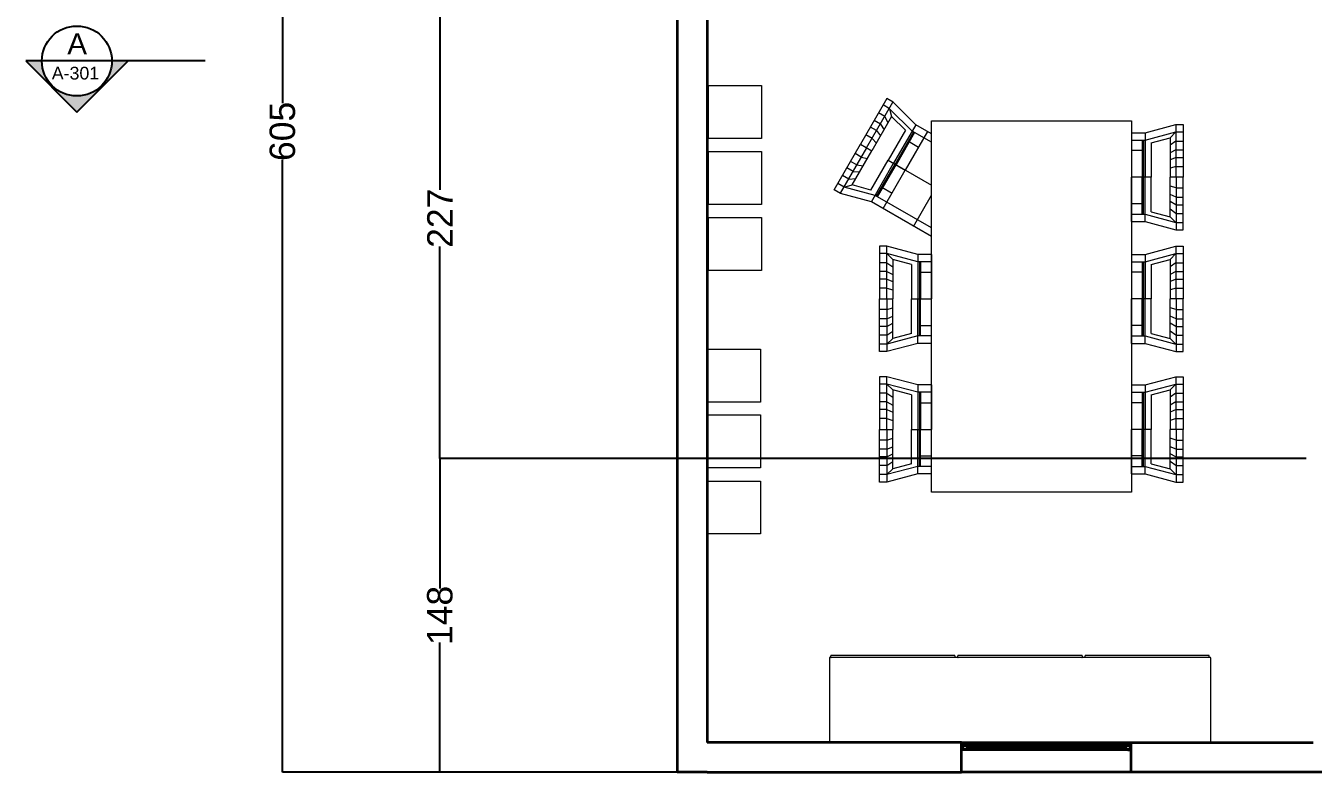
# Model space of a CAD drawing. Header units: millimetres. Extents: x 63 to 29918, y -8634 to 9350.
# Drawn here: x 63 to 6140, y 3 to 3527 of the extents above; entities that cross this region are included whole.
import ezdxf

# ---------------------------------------------------------------- set-up
doc = ezdxf.new("R2010")
doc.units = ezdxf.units.MM
for name, color, linetype, lineweight in [('A-FLOR-PATT', 8, 'Continuous', 18), ('A-FURN', 253, 'Continuous', 15), ('A-GLAZ-FULL', 4, 'Continuous', 25), ('A-WALL-FULL', 7, 'Continuous', 35)]:
    doc.layers.add(name, color=color, linetype=linetype, lineweight=lineweight)
for name, color, linetype in [('G-ANNO-LOGO', 3, 'Continuous'), ('IKE120015-t1', 253, 'Continuous'), ('quote', 3, 'Continuous')]:
    doc.layers.add(name, color=color, linetype=linetype)
doc.styles.add('ARIAL', font='arial.ttf')
doc.styles.add('E-ARIAL', font='arial.ttf')
doc.styles.add('E-ROMANS', font='romans.shx', dxfattribs={"width": 0.8})
doc.styles.get("Standard").update_dxf_attribs({"font": 'arial.ttf'})
doc.dimstyles.new('E-0100_TICK_12', dxfattribs={"dimscale": 0.001, "dimtxt": 120000, "dimasz": 120, "dimexe": 60, "dimexo": 40, "dimgap": 60, "dimtad": 0, "dimrnd": 0.0005, "dimzin": 0, "dimdsep": 46, "dimtxsty": 'E-ROMANS', "dimblk": 'OBLIQUE', "dimcen": 60, "dimclrd": 256, "dimclre": 256, "dimclrt": 3, "dimadec": 0, "dimazin": 0, "dimtfac": 1, "dimtmove": 1, "dimatfit": 3, "dimldrblk": 'OPEN90', "dimfxl": 1, "dimtfillclr": 3, "dimtolj": 1, "dimtzin": 0, "dimlwd": -1, "dimarcsym": 0})

# ---------------------------------------------------------------- blocks, each defined once
blk = doc.blocks.new('_Oblique')
at = {"color": 0, "linetype": 'ByBlock', "lineweight": -2}
blk.add_line((-0.5, -0.5), (0.5, 0.5), dxfattribs=at)
blk = doc.blocks.new('*D36')
at = {"layer": 'quote', "lineweight": -2, "transparency": 16777216}
for p, q in [((5966, 3753.5), (2017.9, 3753.5)), ((5966, 1483.9), (2017.9, 1483.9))]:
    blk.add_line(p, q, dxfattribs=at)
at = {"layer": 'quote', "transparency": 16777216}
for p, q in [((2018, 3753.5), (2018, 2752.4)), ((2018, 1483.9), (2018, 2485.1))]:
    blk.add_line(p, q, dxfattribs=at)
at = {"layer": 'quote', "transparency": 16777216, "xscale": 0.12, "yscale": 0.12, "zscale": 0.12}
for p, rotation in [((2018, 3753.5), 90), ((2018, 1483.9), 270)]:
    blk.add_blockref('_Oblique', p, dxfattribs=dict(at, rotation=rotation))
at = {"layer": 'quote', "color": 3, "transparency": 16777216, "insert": (2018, 2618.7), "char_height": 120, "attachment_point": 5, "rotation": 90, "style": 'ARIAL'}
blk.add_mtext('\\A1;227', dxfattribs=at)
blk = doc.blocks.new('_Open90')
at = {"color": 0, "linetype": 'ByBlock', "lineweight": -2}
for p, q in [((0, 0), (-1, 0)), ((-0.5, 0.5), (0, 0)), ((0, 0), (-0.5, -0.5))]:
    blk.add_line(p, q, dxfattribs=at)
blk = doc.blocks.new('*D34')
at = {"layer": 'quote', "lineweight": -2, "transparency": 16777216}
for p, q in [((3192.3, 6053.5), (1274.9, 6053.5)), ((3192.3, 3.5), (1274.9, 3.5))]:
    blk.add_line(p, q, dxfattribs=at)
at = {"layer": 'quote', "transparency": 16777216}
for p, q in [((1275, 6053.5), (1275, 3161.9)), ((1275, 3.5), (1275, 2895.1))]:
    blk.add_line(p, q, dxfattribs=at)
at = {"layer": 'quote', "transparency": 16777216, "xscale": 0.12, "yscale": 0.12, "zscale": 0.12}
for p, rotation in [((1275, 6053.5), 90), ((1275, 3.5), 270)]:
    blk.add_blockref('_Oblique', p, dxfattribs=dict(at, rotation=rotation))
at = {"layer": 'quote', "color": 3, "transparency": 16777216, "insert": (1275, 3028.5), "char_height": 120, "attachment_point": 5, "rotation": 90, "style": 'ARIAL'}
blk.add_mtext('\\A1;605', dxfattribs=at)
blk = doc.blocks.new('*D35')
at = {"layer": 'quote', "lineweight": -2, "transparency": 16777216}
for p, q in [((6106, 1483.9), (2017.9, 1483.9)), ((6106, 3.5), (2017.9, 3.5))]:
    blk.add_line(p, q, dxfattribs=at)
at = {"layer": 'quote', "transparency": 16777216}
for p, q in [((2018, 1483.9), (2018, 870.8)), ((2018, 3.5), (2018, 616.6))]:
    blk.add_line(p, q, dxfattribs=at)
at = {"layer": 'quote', "transparency": 16777216, "xscale": 0.12, "yscale": 0.12, "zscale": 0.12}
for p, rotation in [((2018, 1483.9), 90), ((2018, 3.5), 270)]:
    blk.add_blockref('_Oblique', p, dxfattribs=dict(at, rotation=rotation))
at = {"layer": 'quote', "color": 3, "transparency": 16777216, "insert": (2018, 743.7), "char_height": 120, "attachment_point": 5, "rotation": 90, "style": 'E-ARIAL'}
blk.add_mtext('\\A1;148', dxfattribs=at)

msp = doc.modelspace()

# ---------------------------------------------------------------- hatches: boundary and pattern name
at = {"layer": 'A-FLOR-PATT'}
for points in [[(4496.654, 109.75), (4496.654, 107.25), (4479.987, 107.25), (4479.987, 133.5), (4496.654, 133.5), (4496.654, 131), (4482.487, 131), (4482.487, 109.75)], [(5264.882, 109.75), (5264.882, 107.25), (5281.549, 107.25), (5281.549, 133.5), (5264.882, 133.5), (5264.882, 131), (5279.049, 131), (5279.049, 109.75)]]:
    msp.add_hatch(color=256, dxfattribs=at).paths.add_polyline_path(points)
at = {"layer": 'G-ANNO-LOGO'}
h = msp.add_hatch(dxfattribs=at)
h.set_pattern_fill('ANGLE', color=256, scale=0.275)
h.set_pattern_definition([(360, (158.421, 1190.3465), (7e-10, 1.920875), [1.397, -0.523875]), (90, (158.421, 1190.3465), (-1.920875, 7e-10), [1.397, -0.523875])])
h.paths.add_polyline_path([(139.379, 3360.899), (63.179, 3360.899), (304.544, 3119.535), (545.908, 3360.899), (469.709, 3360.899, -1)])

# ---------------------------------------------------------------- linework, layer by layer
at = {"layer": 'A-FURN'}
for p, q in [((4127.369, 3183.272), (4003.165, 2968.143)), ((4032.052, 2951.465), (4156.256, 3166.594)), ((4157.412, 3165.927), (4127.369, 3183.272)), ((4263.995, 3059.669), (4157.412, 3165.927)), ((4118.682, 3098.844), (4088.639, 3116.189)), ((4140.05, 3135.855), (4110.007, 3153.2)), ((4246.633, 3029.598), (4140.05, 3135.855)), ((4140.05, 3135.855), (4150.048, 3098.469)), ((4078.796, 3032.428), (4049.908, 3049.106)), ((4150.048, 3098.469), (4056.895, 2937.122)), ((4097.981, 3062.989), (4067.938, 3080.334)), ((4097.981, 3062.989), (4114.228, 3036.425)), ((4118.682, 3098.844), (4132.647, 3068.329)), ((4215.068, 3033.731), (4150.018, 3098.583)), ((4263.995, 3059.669), (4159.155, 2878.082)), ((4337.487, 3017.238), (4263.995, 3059.669)), ((5346.214, 3021.918), (5491.646, 3060.648)), ((5491.646, 3060.648), (5526.336, 3060.648)), ((5492.98, 2812.239), (5492.98, 3060.648)), ((5526.336, 3060.648), (5526.336, 2812.239)), ((4057.427, 2995.416), (4028.54, 3012.094)), ((4057.427, 2995.416), (4077.961, 2973.61)), ((4078.796, 3032.428), (4097.711, 3007.818)), ((4215.068, 3033.731), (4133.692, 2892.783)), ((4253.565, 3025.595), (4166.088, 2874.08)), ((4255.876, 3024.261), (4168.399, 2872.745)), ((4258.187, 3022.926), (4170.71, 2871.411)), ((4319.458, 3027.648), (4214.618, 2846.061)), ((4228.858, 2982.801), (4277.388, 2954.782)), ((4337.487, 2977.143), (4246.633, 3029.598)), ((5282.17, 3021.918), (5282.17, 2812.239)), ((5282.17, 3021.918), (5346.214, 3021.918)), ((5282.17, 2987.194), (5346.214, 2987.194)), ((5332.871, 2987.194), (5332.871, 2812.239)), ((5335.54, 2987.194), (5335.54, 2812.239)), ((5338.208, 2987.194), (5338.208, 2812.239)), ((5346.214, 2987.194), (5491.646, 3025.924)), ((5346.214, 3021.918), (5346.214, 2812.239)), ((5375.616, 2974.991), (5464.377, 2998.629)), ((5491.646, 3025.924), (5464.294, 2998.546)), ((5464.294, 2998.546), (5464.294, 2812.239)), ((5491.646, 2983.187), (5464.294, 2963.743)), ((5491.646, 3025.924), (5526.336, 3025.924)), ((5491.646, 2983.187), (5526.336, 2983.187)), ((3878.96, 2753.015), (4003.165, 2968.143)), ((4032.052, 2951.465), (3907.847, 2736.337)), ((3963.741, 2775.776), (4056.895, 2937.122)), ((4006.677, 2907.514), (3977.79, 2924.192)), ((4003.165, 2968.143), (4056.895, 2937.122)), ((5338.208, 2937.779), (5282.17, 2937.779)), ((5375.616, 2974.991), (5375.616, 2812.239)), ((5491.646, 2941.786), (5464.294, 2926.904)), ((5491.646, 2941.786), (5526.336, 2941.786)), ((3985.308, 2870.503), (3956.421, 2887.181)), ((3985.308, 2870.503), (4016.079, 2866.427)), ((4006.677, 2907.514), (4035.829, 2900.635)), ((4052.316, 2751.836), (4133.692, 2892.783)), ((4054.316, 2696.495), (4159.155, 2878.082)), ((4078.611, 2722.564), (4166.088, 2874.08)), ((4080.922, 2721.23), (4168.399, 2872.745)), ((4083.233, 2719.896), (4170.71, 2871.411)), ((4133.692, 2892.783), (4214.618, 2846.061)), ((4133.692, 2892.783), (4337.487, 2775.122)), ((5492.98, 2905.726), (5464.294, 2893.871)), ((5492.98, 2862.989), (5464.294, 2854.371)), ((5492.98, 2905.726), (5526.336, 2905.726)), ((5492.98, 2862.989), (5526.336, 2862.989)), ((3947.733, 2802.753), (3917.691, 2820.098)), ((3968.434, 2838.608), (3938.392, 2855.953)), ((3947.733, 2802.753), (3981.143, 2805.916)), ((3968.434, 2838.608), (3999.562, 2837.819)), ((4109.779, 2664.474), (4214.618, 2846.061)), ((5375.616, 2812.239), (5282.17, 2812.239)), ((5282.17, 2602.56), (5282.17, 2812.239)), ((5375.616, 2812.239), (5282.17, 2812.239)), ((5332.871, 2637.284), (5332.871, 2812.239)), ((5335.54, 2637.284), (5335.54, 2812.239)), ((5338.208, 2637.284), (5338.208, 2812.239)), ((5346.214, 2602.56), (5346.214, 2812.239)), ((5375.616, 2649.487), (5375.616, 2812.239)), ((5526.336, 2812.239), (5464.294, 2812.239)), ((5464.294, 2625.932), (5464.294, 2812.239)), ((5526.336, 2812.239), (5464.294, 2812.239)), ((5492.98, 2812.239), (5492.98, 2563.83)), ((5526.336, 2563.83), (5526.336, 2812.239)), ((3909.003, 2735.67), (3878.96, 2753.015)), ((3926.365, 2765.741), (3896.322, 2783.087)), ((4054.316, 2696.495), (3909.003, 2735.67)), ((3926.365, 2765.741), (3963.741, 2775.776)), ((4071.678, 2726.567), (3926.365, 2765.741)), ((4052.316, 2751.836), (3963.627, 2775.745)), ((4103.318, 2765.359), (4151.848, 2737.34)), ((5492.98, 2761.489), (5464.294, 2770.107)), ((5492.98, 2761.489), (5526.336, 2761.489)), ((4337.487, 2533.006), (4054.316, 2696.495)), ((4337.487, 2573.102), (4071.678, 2726.567)), ((4252.543, 2580.335), (4337.487, 2727.464)), ((5338.208, 2686.699), (5282.17, 2686.699)), ((5492.98, 2718.752), (5464.294, 2730.607)), ((5491.646, 2682.692), (5464.294, 2697.574)), ((5491.646, 2682.692), (5526.336, 2682.692)), ((5492.98, 2718.752), (5526.336, 2718.752)), ((5282.17, 2637.284), (5346.214, 2637.284)), ((5346.214, 2637.284), (5491.646, 2598.554)), ((5375.616, 2649.487), (5464.377, 2625.849)), ((5491.646, 2641.291), (5464.294, 2660.735)), ((5491.646, 2598.554), (5464.294, 2625.932)), ((5491.646, 2641.291), (5526.336, 2641.291)), ((5282.17, 2602.56), (5346.214, 2602.56)), ((5346.214, 2602.56), (5491.646, 2563.83)), ((5491.646, 2598.554), (5526.336, 2598.554)), ((5491.646, 2563.83), (5526.336, 2563.83)), ((4128.012, 2486.219), (4093.322, 2486.219)), ((4093.322, 2486.219), (4093.322, 2237.809)), ((4128.012, 2451.495), (4093.322, 2451.495)), ((4126.678, 2237.809), (4126.678, 2486.219)), ((4273.444, 2447.488), (4128.012, 2486.219)), ((4273.444, 2412.764), (4128.012, 2451.495)), ((4128.012, 2451.495), (4155.364, 2424.116)), ((4273.444, 2447.488), (4273.444, 2237.809)), ((4337.487, 2447.488), (4273.444, 2447.488)), ((4337.487, 2447.488), (4337.487, 2237.809)), ((5282.17, 2447.488), (5346.214, 2447.488)), ((5282.17, 2447.488), (5282.17, 2237.809)), ((5346.214, 2447.488), (5491.646, 2486.219)), ((5346.214, 2412.764), (5491.646, 2451.495)), ((5346.214, 2447.488), (5346.214, 2237.809)), ((5491.646, 2451.495), (5464.294, 2424.116)), ((5491.646, 2486.219), (5526.336, 2486.219)), ((5491.646, 2451.495), (5526.336, 2451.495)), ((5492.98, 2237.809), (5492.98, 2486.219)), ((5526.336, 2486.219), (5526.336, 2237.809)), ((4128.012, 2408.758), (4093.322, 2408.758)), ((4128.012, 2408.758), (4155.364, 2389.313)), ((4244.042, 2400.561), (4155.28, 2424.2)), ((4155.364, 2424.116), (4155.364, 2237.809)), ((4244.042, 2400.561), (4244.042, 2237.809)), ((4337.487, 2412.764), (4273.444, 2412.764)), ((4281.449, 2412.764), (4281.449, 2237.809)), ((4284.118, 2412.764), (4284.118, 2237.809)), ((4286.786, 2412.764), (4286.786, 2237.809)), ((5282.17, 2412.764), (5346.214, 2412.764)), ((5332.871, 2412.764), (5332.871, 2237.809)), ((5335.54, 2412.764), (5335.54, 2237.809)), ((5338.208, 2412.764), (5338.208, 2237.809)), ((5375.616, 2400.561), (5464.377, 2424.2)), ((5375.616, 2400.561), (5375.616, 2237.809)), ((5464.294, 2424.116), (5464.294, 2237.809)), ((5491.646, 2408.758), (5464.294, 2389.313)), ((5491.646, 2408.758), (5526.336, 2408.758)), ((4128.012, 2367.356), (4093.322, 2367.356)), ((4126.678, 2331.297), (4093.322, 2331.297)), ((4126.678, 2331.297), (4155.364, 2319.441)), ((4128.012, 2367.356), (4155.364, 2352.475)), ((4281.449, 2363.35), (4337.487, 2363.35)), ((5338.208, 2363.35), (5282.17, 2363.35)), ((5491.646, 2367.356), (5464.294, 2352.475)), ((5492.98, 2331.297), (5464.294, 2319.441)), ((5491.646, 2367.356), (5526.336, 2367.356)), ((5492.98, 2331.297), (5526.336, 2331.297)), ((4126.678, 2288.56), (4093.322, 2288.56)), ((4126.678, 2288.56), (4155.364, 2279.941)), ((5492.98, 2288.56), (5464.294, 2279.941)), ((5492.98, 2288.56), (5526.336, 2288.56)), ((4093.322, 1989.4), (4093.322, 2237.809)), ((4093.322, 2237.809), (4155.364, 2237.809)), ((4093.322, 2237.809), (4155.364, 2237.809)), ((4126.678, 2237.809), (4126.678, 1989.4)), ((4126.678, 2187.059), (4155.364, 2195.678)), ((4155.364, 2051.503), (4155.364, 2237.809)), ((4244.042, 2237.809), (4337.487, 2237.809)), ((4244.042, 2075.058), (4244.042, 2237.809)), ((4244.042, 2237.809), (4337.487, 2237.809)), ((4273.444, 2028.131), (4273.444, 2237.809)), ((4281.449, 2062.855), (4281.449, 2237.809)), ((4284.118, 2062.855), (4284.118, 2237.809)), ((4286.786, 2062.855), (4286.786, 2237.809)), ((4337.487, 2028.131), (4337.487, 2237.809)), ((5375.616, 2237.809), (5282.17, 2237.809)), ((5375.616, 2237.809), (5282.17, 2237.809)), ((5282.17, 2028.131), (5282.17, 2237.809)), ((5332.871, 2062.855), (5332.871, 2237.809)), ((5335.54, 2062.855), (5335.54, 2237.809)), ((5338.208, 2062.855), (5338.208, 2237.809)), ((5346.214, 2028.131), (5346.214, 2237.809)), ((5375.616, 2075.058), (5375.616, 2237.809)), ((5526.336, 2237.809), (5464.294, 2237.809)), ((5526.336, 2237.809), (5464.294, 2237.809)), ((5464.294, 2051.503), (5464.294, 2237.809)), ((5492.98, 2187.059), (5464.294, 2195.678)), ((5492.98, 2237.809), (5492.98, 1989.4)), ((5526.336, 1989.4), (5526.336, 2237.809)), ((4126.678, 2187.059), (4093.322, 2187.059)), ((4126.678, 2144.322), (4093.322, 2144.322)), ((4126.678, 2144.322), (4155.364, 2156.178)), ((5492.98, 2144.322), (5464.294, 2156.178)), ((5492.98, 2187.059), (5526.336, 2187.059)), ((5492.98, 2144.322), (5526.336, 2144.322)), ((4128.012, 2108.263), (4093.322, 2108.263)), ((4128.012, 2066.861), (4093.322, 2066.861)), ((4128.012, 2108.263), (4155.364, 2123.144)), ((4128.012, 2066.861), (4155.364, 2086.306)), ((4244.042, 2075.058), (4155.28, 2051.419)), ((4281.449, 2112.269), (4337.487, 2112.269)), ((5338.208, 2112.269), (5282.17, 2112.269)), ((5375.616, 2075.058), (5464.377, 2051.419)), ((5491.646, 2108.263), (5464.294, 2123.144)), ((5491.646, 2066.861), (5464.294, 2086.306)), ((5491.646, 2108.263), (5526.336, 2108.263)), ((5491.646, 2066.861), (5526.336, 2066.861)), ((4128.012, 2024.124), (4093.322, 2024.124)), ((4273.444, 2062.855), (4128.012, 2024.124)), ((4128.012, 2024.124), (4155.364, 2051.503)), ((4273.444, 2028.131), (4128.012, 1989.4)), ((4337.487, 2062.855), (4273.444, 2062.855)), ((4337.487, 2028.131), (4273.444, 2028.131)), ((5282.17, 2062.855), (5346.214, 2062.855)), ((5282.17, 2028.131), (5346.214, 2028.131)), ((5346.214, 2062.855), (5491.646, 2024.124)), ((5346.214, 2028.131), (5491.646, 1989.4)), ((5491.646, 2024.124), (5464.294, 2051.503)), ((5491.646, 2024.124), (5526.336, 2024.124)), ((4128.012, 1989.4), (4093.322, 1989.4)), ((5491.646, 1989.4), (5526.336, 1989.4)), ((4128.012, 1870.355), (4093.322, 1870.355)), ((4093.322, 1870.355), (4093.322, 1621.946)), ((4128.012, 1835.631), (4093.322, 1835.631)), ((4126.678, 1621.946), (4126.678, 1870.355)), ((4273.444, 1831.625), (4128.012, 1870.355)), ((4273.444, 1796.901), (4128.012, 1835.631)), ((4128.012, 1835.631), (4155.364, 1808.253)), ((4337.487, 1831.625), (4273.444, 1831.625)), ((4273.444, 1831.625), (4273.444, 1621.946)), ((4337.487, 1831.625), (4337.487, 1621.946)), ((5282.17, 1831.625), (5346.214, 1831.625)), ((5282.17, 1831.625), (5282.17, 1621.946)), ((5346.214, 1831.625), (5491.646, 1870.355)), ((5346.214, 1796.901), (5491.646, 1835.631)), ((5346.214, 1831.625), (5346.214, 1621.946)), ((5491.646, 1835.631), (5464.294, 1808.253)), ((5491.646, 1870.355), (5526.336, 1870.355)), ((5491.646, 1835.631), (5526.336, 1835.631)), ((5492.98, 1621.946), (5492.98, 1870.355)), ((5526.336, 1870.355), (5526.336, 1621.946)), ((4128.012, 1792.894), (4093.322, 1792.894)), ((4128.012, 1792.894), (4155.364, 1773.45)), ((4244.042, 1784.698), (4155.28, 1808.336)), ((4155.364, 1808.253), (4155.364, 1621.946)), ((4244.042, 1784.698), (4244.042, 1621.946)), ((4337.487, 1796.901), (4273.444, 1796.901)), ((4281.449, 1796.901), (4281.449, 1621.946)), ((4284.118, 1796.901), (4284.118, 1621.946)), ((4286.786, 1796.901), (4286.786, 1621.946)), ((5282.17, 1796.901), (5346.214, 1796.901)), ((5332.871, 1796.901), (5332.871, 1621.946)), ((5335.54, 1796.901), (5335.54, 1621.946)), ((5338.208, 1796.901), (5338.208, 1621.946)), ((5375.616, 1784.698), (5464.377, 1808.336)), ((5375.616, 1784.698), (5375.616, 1621.946)), ((5464.294, 1808.253), (5464.294, 1621.946)), ((5491.646, 1792.894), (5464.294, 1773.45)), ((5491.646, 1792.894), (5526.336, 1792.894)), ((4128.012, 1751.493), (4093.322, 1751.493)), ((4126.678, 1715.433), (4093.322, 1715.433)), ((4126.678, 1715.433), (4155.364, 1703.578)), ((4128.012, 1751.493), (4155.364, 1736.611)), ((4281.449, 1747.486), (4337.487, 1747.486)), ((5338.208, 1747.486), (5282.17, 1747.486)), ((5491.646, 1751.493), (5464.294, 1736.611)), ((5492.98, 1715.433), (5464.294, 1703.578)), ((5491.646, 1751.493), (5526.336, 1751.493)), ((5492.98, 1715.433), (5526.336, 1715.433)), ((4126.678, 1672.696), (4093.322, 1672.696)), ((4126.678, 1672.696), (4155.364, 1664.078)), ((5492.98, 1672.696), (5464.294, 1664.078)), ((5492.98, 1672.696), (5526.336, 1672.696)), ((4093.322, 1621.946), (4155.364, 1621.946)), ((4093.322, 1373.537), (4093.322, 1621.946)), ((4093.322, 1621.946), (4155.364, 1621.946)), ((4126.678, 1621.946), (4126.678, 1373.537)), ((4155.364, 1435.639), (4155.364, 1621.946)), ((4244.042, 1621.946), (4337.487, 1621.946)), ((4244.042, 1621.946), (4337.487, 1621.946)), ((4244.042, 1459.194), (4244.042, 1621.946)), ((4273.444, 1412.267), (4273.444, 1621.946)), ((4281.449, 1446.991), (4281.449, 1621.946)), ((4284.118, 1446.991), (4284.118, 1621.946)), ((4286.786, 1446.991), (4286.786, 1621.946)), ((4337.487, 1412.267), (4337.487, 1621.946)), ((5375.616, 1621.946), (5282.17, 1621.946)), ((5375.616, 1621.946), (5282.17, 1621.946)), ((5282.17, 1412.267), (5282.17, 1621.946)), ((5332.871, 1446.991), (5332.871, 1621.946)), ((5335.54, 1446.991), (5335.54, 1621.946)), ((5338.208, 1446.991), (5338.208, 1621.946)), ((5346.214, 1412.267), (5346.214, 1621.946)), ((5375.616, 1459.194), (5375.616, 1621.946)), ((5526.336, 1621.946), (5464.294, 1621.946)), ((5526.336, 1621.946), (5464.294, 1621.946)), ((5464.294, 1435.639), (5464.294, 1621.946)), ((5492.98, 1621.946), (5492.98, 1373.537)), ((5526.336, 1373.537), (5526.336, 1621.946)), ((4126.678, 1571.196), (4093.322, 1571.196)), ((4126.678, 1528.459), (4093.322, 1528.459)), ((4126.678, 1571.196), (4155.364, 1579.814)), ((4126.678, 1528.459), (4155.364, 1540.314)), ((5492.98, 1571.196), (5464.294, 1579.814)), ((5492.98, 1528.459), (5464.294, 1540.314)), ((5492.98, 1571.196), (5526.336, 1571.196)), ((5492.98, 1528.459), (5526.336, 1528.459)), ((4128.012, 1492.399), (4093.322, 1492.399)), ((4128.012, 1492.399), (4155.364, 1507.281)), ((4128.012, 1450.998), (4155.364, 1470.442)), ((4244.042, 1459.194), (4155.28, 1435.556)), ((4281.449, 1496.406), (4337.487, 1496.406)), ((5338.208, 1496.406), (5282.17, 1496.406)), ((5375.616, 1459.194), (5464.377, 1435.556)), ((5491.646, 1492.399), (5464.294, 1507.281)), ((5491.646, 1450.998), (5464.294, 1470.442)), ((5491.646, 1492.399), (5526.336, 1492.399)), ((4128.012, 1450.998), (4093.322, 1450.998)), ((4128.012, 1408.261), (4093.322, 1408.261)), ((4273.444, 1446.991), (4128.012, 1408.261)), ((4128.012, 1408.261), (4155.364, 1435.639)), ((4273.444, 1412.267), (4128.012, 1373.537)), ((4337.487, 1446.991), (4273.444, 1446.991)), ((4337.487, 1412.267), (4273.444, 1412.267)), ((5282.17, 1446.991), (5346.214, 1446.991)), ((5282.17, 1412.267), (5346.214, 1412.267)), ((5346.214, 1446.991), (5491.646, 1408.261)), ((5346.214, 1412.267), (5491.646, 1373.537)), ((5491.646, 1408.261), (5464.294, 1435.639)), ((5491.646, 1450.998), (5526.336, 1450.998)), ((5491.646, 1408.261), (5526.336, 1408.261)), ((4128.012, 1373.537), (4093.322, 1373.537)), ((5491.646, 1373.537), (5526.336, 1373.537)), ((3863.022, 545.612), (3863.022, 553.607)), ((3863.987, 554.609), (3863.987, 554.575)), ((4447.987, 554.609), (3863.987, 554.609)), ((3863.987, 554.575), (3863.987, 554.609)), ((4447.987, 554.575), (4447.987, 554.609)), ((4447.998, 554.609), (4447.987, 554.609)), ((4447.987, 554.575), (4447.987, 554.609)), ((4447.987, 554.609), (4447.987, 554.575)), ((4448.038, 554.608), (4447.998, 554.609)), ((4448.078, 554.605), (4448.038, 554.608)), ((4448.118, 554.601), (4448.078, 554.605)), ((4448.157, 554.595), (4448.118, 554.601)), ((4448.197, 554.587), (4448.157, 554.595)), ((4448.236, 554.578), (4448.197, 554.587)), ((4448.274, 554.567), (4448.236, 554.578)), ((4448.312, 554.555), (4448.274, 554.567)), ((4448.35, 554.541), (4448.312, 554.555)), ((4448.387, 554.526), (4448.35, 554.541)), ((4448.423, 554.509), (4448.387, 554.526)), ((4448.459, 554.491), (4448.423, 554.509)), ((4448.494, 554.472), (4448.459, 554.491)), ((4448.528, 554.451), (4448.494, 554.472)), ((4448.561, 554.428), (4448.528, 554.451)), ((4448.593, 554.405), (4448.561, 554.428)), ((4448.625, 554.38), (4448.593, 554.405)), ((4448.655, 554.354), (4448.625, 554.38)), ((4448.684, 554.327), (4448.655, 554.354)), ((4448.712, 554.298), (4448.684, 554.327)), ((4448.739, 554.269), (4448.712, 554.298)), ((4448.765, 554.238), (4448.739, 554.269)), ((4448.789, 554.206), (4448.765, 554.238)), ((4448.813, 554.174), (4448.789, 554.206)), ((4448.835, 554.14), (4448.813, 554.174)), ((4448.855, 554.106), (4448.835, 554.14)), ((4448.874, 554.071), (4448.855, 554.106)), ((4448.892, 554.035), (4448.874, 554.071)), ((4448.908, 553.999), (4448.892, 554.035)), ((4448.923, 553.962), (4448.908, 553.999)), ((4448.937, 553.924), (4448.923, 553.962)), ((4448.948, 553.886), (4448.937, 553.924)), ((4448.959, 553.847), (4448.948, 553.886)), ((4448.967, 553.808), (4448.959, 553.847)), ((4448.975, 553.769), (4448.967, 553.808)), ((4448.98, 553.729), (4448.975, 553.769)), ((4448.984, 553.689), (4448.98, 553.729)), ((4448.987, 553.649), (4448.984, 553.689)), ((4448.987, 553.609), (4448.987, 553.649)), ((4448.987, 553.609), (4448.987, 545.609)), ((4463.022, 545.648), (4463.022, 553.643)), ((5047.987, 554.609), (4463.987, 554.609)), ((5047.987, 554.575), (5047.987, 554.609)), ((5047.998, 554.609), (5047.987, 554.609)), ((5047.987, 554.575), (5047.987, 554.609)), ((5047.987, 554.609), (5047.987, 554.575)), ((5048.038, 554.608), (5047.998, 554.609)), ((5048.078, 554.605), (5048.038, 554.608)), ((5048.118, 554.601), (5048.078, 554.605)), ((5048.157, 554.595), (5048.118, 554.601)), ((5048.197, 554.587), (5048.157, 554.595)), ((5048.236, 554.578), (5048.197, 554.587)), ((5048.274, 554.567), (5048.236, 554.578)), ((5048.312, 554.555), (5048.274, 554.567)), ((5048.35, 554.541), (5048.312, 554.555)), ((5048.387, 554.526), (5048.35, 554.541)), ((5048.423, 554.509), (5048.387, 554.526)), ((5048.459, 554.491), (5048.423, 554.509)), ((5048.494, 554.472), (5048.459, 554.491)), ((5048.528, 554.451), (5048.494, 554.472)), ((5048.561, 554.428), (5048.528, 554.451)), ((5048.593, 554.405), (5048.561, 554.428)), ((5048.625, 554.38), (5048.593, 554.405)), ((5048.655, 554.354), (5048.625, 554.38)), ((5048.684, 554.327), (5048.655, 554.354)), ((5048.712, 554.298), (5048.684, 554.327)), ((5048.739, 554.269), (5048.712, 554.298)), ((5048.765, 554.238), (5048.739, 554.269)), ((5048.789, 554.206), (5048.765, 554.238)), ((5048.813, 554.174), (5048.789, 554.206)), ((5048.835, 554.14), (5048.813, 554.174)), ((5048.855, 554.106), (5048.835, 554.14)), ((5048.874, 554.071), (5048.855, 554.106)), ((5048.892, 554.035), (5048.874, 554.071)), ((5048.908, 553.999), (5048.892, 554.035)), ((5048.923, 553.962), (5048.908, 553.999)), ((5048.937, 553.924), (5048.923, 553.962)), ((5048.948, 553.886), (5048.937, 553.924)), ((5048.959, 553.847), (5048.948, 553.886)), ((5048.967, 553.808), (5048.959, 553.847)), ((5048.975, 553.769), (5048.967, 553.808)), ((5048.98, 553.729), (5048.975, 553.769)), ((5048.984, 553.689), (5048.98, 553.729)), ((5048.987, 553.649), (5048.984, 553.689)), ((5048.987, 553.609), (5048.987, 553.649)), ((5048.987, 553.609), (5048.987, 545.609)), ((5063.022, 545.612), (5063.022, 553.607)), ((5063.987, 554.609), (5063.987, 554.575)), ((5647.987, 554.609), (5063.987, 554.609)), ((5063.987, 554.575), (5063.987, 554.609)), ((5647.998, 554.609), (5647.987, 554.609)), ((5648.038, 554.608), (5647.998, 554.609)), ((5648.078, 554.605), (5648.038, 554.608)), ((5648.118, 554.601), (5648.078, 554.605)), ((5648.157, 554.595), (5648.118, 554.601)), ((5648.197, 554.587), (5648.157, 554.595)), ((5648.236, 554.578), (5648.197, 554.587)), ((5648.274, 554.567), (5648.236, 554.578)), ((5648.312, 554.555), (5648.274, 554.567)), ((5648.35, 554.541), (5648.312, 554.555)), ((5648.387, 554.526), (5648.35, 554.541)), ((5648.423, 554.509), (5648.387, 554.526)), ((5648.459, 554.491), (5648.423, 554.509)), ((5648.494, 554.472), (5648.459, 554.491)), ((5648.528, 554.451), (5648.494, 554.472)), ((5648.561, 554.428), (5648.528, 554.451)), ((5648.593, 554.405), (5648.561, 554.428)), ((5648.624, 554.38), (5648.593, 554.405)), ((5648.655, 554.354), (5648.624, 554.38)), ((5648.684, 554.327), (5648.655, 554.354)), ((5648.712, 554.298), (5648.684, 554.327)), ((5648.739, 554.269), (5648.712, 554.298)), ((5648.765, 554.238), (5648.739, 554.269)), ((5648.789, 554.206), (5648.765, 554.238)), ((5648.813, 554.174), (5648.789, 554.206)), ((5648.835, 554.14), (5648.813, 554.174)), ((5648.855, 554.106), (5648.835, 554.14)), ((5648.874, 554.071), (5648.855, 554.106)), ((5648.892, 554.035), (5648.874, 554.071)), ((5648.908, 553.999), (5648.892, 554.035)), ((5648.923, 553.962), (5648.908, 553.999)), ((5648.937, 553.924), (5648.923, 553.962)), ((5648.948, 553.886), (5648.937, 553.924)), ((5648.959, 553.847), (5648.948, 553.886)), ((5648.967, 553.808), (5648.959, 553.847)), ((5648.975, 553.769), (5648.967, 553.808)), ((5648.98, 553.729), (5648.975, 553.769)), ((5648.984, 553.689), (5648.98, 553.729)), ((5648.987, 553.649), (5648.984, 553.689)), ((5648.987, 553.609), (5648.987, 553.649)), ((5648.987, 545.609), (5648.987, 553.609)), ((3855.989, 543.658), (3855.987, 543.618)), ((3855.987, 543.618), (3855.987, 543.607)), ((3856.021, 543.607), (3855.987, 543.607)), ((3855.987, 543.607), (3855.987, 145.607)), ((3855.987, 543.607), (3856.021, 543.607)), ((3855.991, 543.697), (3855.989, 543.658)), ((3855.996, 543.737), (3855.991, 543.697)), ((3856.002, 543.777), (3855.996, 543.737)), ((3856.009, 543.816), (3856.002, 543.777)), ((3856.019, 543.855), (3856.009, 543.816)), ((3856.029, 543.894), (3856.019, 543.855)), ((3856.042, 543.932), (3856.029, 543.894)), ((3856.055, 543.969), (3856.042, 543.932)), ((3856.071, 544.006), (3856.055, 543.969)), ((3856.087, 544.042), (3856.071, 544.006)), ((3856.105, 544.078), (3856.087, 544.042)), ((3856.125, 544.113), (3856.105, 544.078)), ((3856.146, 544.147), (3856.125, 544.113)), ((3856.168, 544.18), (3856.146, 544.147)), ((3856.192, 544.213), (3856.168, 544.18)), ((3856.217, 544.244), (3856.192, 544.213)), ((3856.243, 544.274), (3856.217, 544.244)), ((3856.27, 544.304), (3856.243, 544.274)), ((3856.298, 544.332), (3856.27, 544.304)), ((3856.328, 544.359), (3856.298, 544.332)), ((3856.359, 544.384), (3856.328, 544.359)), ((3856.39, 544.409), (3856.359, 544.384)), ((3856.423, 544.432), (3856.39, 544.409)), ((3856.456, 544.454), (3856.423, 544.432)), ((3856.49, 544.475), (3856.456, 544.454)), ((3856.526, 544.494), (3856.49, 544.475)), ((3856.561, 544.512), (3856.526, 544.494)), ((3856.598, 544.528), (3856.561, 544.512)), ((3856.635, 544.543), (3856.598, 544.528)), ((3856.673, 544.556), (3856.635, 544.543)), ((3856.711, 544.568), (3856.673, 544.556)), ((3856.75, 544.578), (3856.711, 544.568)), ((3856.789, 544.587), (3856.75, 544.578)), ((3856.828, 544.594), (3856.789, 544.587)), ((3856.868, 544.6), (3856.828, 544.594)), ((3856.907, 544.604), (3856.868, 544.6)), ((3856.947, 544.606), (3856.907, 544.604)), ((3856.987, 544.607), (3856.947, 544.606)), ((5654.987, 544.607), (3856.987, 544.607)), ((3863.987, 544.643), (3863.987, 544.609)), ((3863.987, 544.609), (3863.987, 544.643)), ((4447.987, 544.609), (4448.027, 544.61)), ((4448.027, 544.61), (4448.067, 544.612)), ((4448.067, 544.612), (4448.107, 544.616)), ((4448.107, 544.616), (4448.147, 544.622)), ((4448.147, 544.622), (4448.186, 544.629)), ((4448.186, 544.629), (4448.225, 544.638)), ((4448.225, 544.638), (4448.264, 544.648)), ((4448.264, 544.648), (4448.302, 544.66)), ((4448.302, 544.66), (4448.34, 544.673)), ((4448.34, 544.673), (4448.377, 544.688)), ((4448.377, 544.688), (4448.413, 544.704)), ((4448.413, 544.704), (4448.449, 544.722)), ((4448.449, 544.722), (4448.484, 544.741)), ((4448.484, 544.741), (4448.519, 544.762)), ((4448.519, 544.762), (4448.552, 544.784)), ((4448.552, 544.784), (4448.585, 544.807)), ((4448.585, 544.807), (4448.616, 544.832)), ((4448.616, 544.832), (4448.647, 544.857)), ((4448.647, 544.857), (4448.676, 544.884)), ((4448.676, 544.884), (4448.705, 544.913)), ((4448.705, 544.913), (4448.732, 544.942)), ((4448.732, 544.942), (4448.758, 544.972)), ((4448.758, 544.972), (4448.783, 545.003)), ((4448.783, 545.003), (4448.807, 545.036)), ((4448.807, 545.036), (4448.829, 545.069)), ((4448.829, 545.069), (4448.85, 545.103)), ((4448.85, 545.103), (4448.869, 545.138)), ((4448.869, 545.138), (4448.887, 545.174)), ((4448.887, 545.174), (4448.904, 545.21)), ((4448.904, 545.21), (4448.919, 545.247)), ((4448.919, 545.247), (4448.933, 545.284)), ((4448.933, 545.284), (4448.945, 545.323)), ((4448.945, 545.323), (4448.956, 545.361)), ((4448.956, 545.361), (4448.965, 545.4)), ((4448.965, 545.4), (4448.973, 545.439)), ((4448.973, 545.439), (4448.979, 545.479)), ((4448.979, 545.479), (4448.983, 545.519)), ((4448.983, 545.519), (4448.986, 545.558)), ((4448.986, 545.558), (4448.987, 545.598)), ((4448.987, 545.598), (4448.987, 545.609)), ((4463.987, 544.643), (4463.987, 544.609)), ((4463.987, 544.609), (4463.987, 544.643)), ((5047.987, 544.609), (5048.027, 544.61)), ((5048.027, 544.61), (5048.067, 544.612)), ((5048.067, 544.612), (5048.107, 544.616)), ((5048.107, 544.616), (5048.147, 544.622)), ((5048.147, 544.622), (5048.186, 544.629)), ((5048.186, 544.629), (5048.225, 544.638)), ((5048.225, 544.638), (5048.264, 544.648)), ((5048.264, 544.648), (5048.302, 544.66)), ((5048.302, 544.66), (5048.34, 544.673)), ((5048.34, 544.673), (5048.377, 544.688)), ((5048.377, 544.688), (5048.413, 544.704)), ((5048.413, 544.704), (5048.449, 544.722)), ((5048.449, 544.722), (5048.484, 544.741)), ((5048.484, 544.741), (5048.519, 544.762)), ((5048.519, 544.762), (5048.552, 544.784)), ((5048.552, 544.784), (5048.585, 544.807)), ((5048.585, 544.807), (5048.616, 544.832)), ((5048.616, 544.832), (5048.647, 544.857)), ((5048.647, 544.857), (5048.676, 544.884)), ((5048.676, 544.884), (5048.705, 544.913)), ((5048.705, 544.913), (5048.732, 544.942)), ((5048.732, 544.942), (5048.758, 544.972)), ((5048.758, 544.972), (5048.783, 545.003)), ((5048.783, 545.003), (5048.807, 545.036)), ((5048.807, 545.036), (5048.829, 545.069)), ((5048.829, 545.069), (5048.85, 545.103)), ((5048.85, 545.103), (5048.869, 545.138)), ((5048.869, 545.138), (5048.887, 545.174)), ((5048.887, 545.174), (5048.904, 545.21)), ((5048.904, 545.21), (5048.919, 545.247)), ((5048.919, 545.247), (5048.933, 545.284)), ((5048.933, 545.284), (5048.945, 545.323)), ((5048.945, 545.323), (5048.956, 545.361)), ((5048.956, 545.361), (5048.965, 545.4)), ((5048.965, 545.4), (5048.973, 545.439)), ((5048.973, 545.439), (5048.979, 545.479)), ((5048.979, 545.479), (5048.983, 545.519)), ((5048.983, 545.519), (5048.986, 545.558)), ((5048.986, 545.558), (5048.987, 545.598)), ((5048.987, 545.598), (5048.987, 545.609)), ((5063.987, 544.643), (5063.987, 544.609)), ((5063.987, 544.609), (5063.987, 544.643)), ((5648.027, 544.61), (5648.067, 544.612)), ((5648.067, 544.612), (5648.107, 544.616)), ((5648.107, 544.616), (5648.147, 544.622)), ((5648.147, 544.622), (5648.186, 544.629)), ((5648.186, 544.629), (5648.225, 544.638)), ((5648.225, 544.638), (5648.264, 544.648)), ((5648.264, 544.648), (5648.302, 544.66)), ((5648.302, 544.66), (5648.34, 544.673)), ((5648.34, 544.673), (5648.377, 544.688)), ((5648.377, 544.688), (5648.413, 544.704)), ((5648.413, 544.704), (5648.449, 544.722)), ((5648.449, 544.722), (5648.484, 544.741)), ((5648.484, 544.741), (5648.519, 544.762)), ((5648.519, 544.762), (5648.552, 544.784)), ((5648.552, 544.784), (5648.585, 544.807)), ((5648.585, 544.807), (5648.616, 544.832)), ((5648.616, 544.832), (5648.647, 544.857)), ((5648.647, 544.857), (5648.676, 544.884)), ((5648.676, 544.884), (5648.705, 544.913)), ((5648.705, 544.913), (5648.732, 544.942)), ((5648.732, 544.942), (5648.758, 544.972)), ((5648.758, 544.972), (5648.783, 545.003)), ((5648.783, 545.003), (5648.807, 545.036)), ((5648.807, 545.036), (5648.829, 545.069)), ((5648.829, 545.069), (5648.85, 545.103)), ((5648.85, 545.103), (5648.869, 545.138)), ((5648.869, 545.138), (5648.887, 545.174)), ((5648.887, 545.174), (5648.904, 545.21)), ((5648.904, 545.21), (5648.919, 545.247)), ((5648.919, 545.247), (5648.933, 545.284)), ((5648.933, 545.284), (5648.945, 545.323)), ((5648.945, 545.323), (5648.956, 545.361)), ((5648.956, 545.361), (5648.965, 545.4)), ((5648.965, 545.4), (5648.973, 545.439)), ((5648.973, 545.439), (5648.979, 545.479)), ((5648.979, 545.479), (5648.983, 545.519)), ((5648.983, 545.519), (5648.986, 545.558)), ((5648.986, 545.558), (5648.987, 545.598)), ((5648.987, 545.598), (5648.987, 545.609)), ((5654.998, 544.607), (5654.987, 544.607)), ((5655.038, 544.606), (5654.998, 544.607)), ((5655.078, 544.603), (5655.038, 544.606)), ((5655.118, 544.598), (5655.078, 544.603)), ((5655.157, 544.592), (5655.118, 544.598)), ((5655.197, 544.585), (5655.157, 544.592)), ((5655.236, 544.576), (5655.197, 544.585)), ((5655.274, 544.565), (5655.236, 544.576)), ((5655.312, 544.553), (5655.274, 544.565)), ((5655.35, 544.539), (5655.312, 544.553)), ((5655.387, 544.524), (5655.35, 544.539)), ((5655.423, 544.507), (5655.387, 544.524)), ((5655.459, 544.489), (5655.423, 544.507)), ((5655.494, 544.469), (5655.459, 544.489)), ((5655.528, 544.448), (5655.494, 544.469)), ((5655.561, 544.426), (5655.528, 544.448)), ((5655.593, 544.402), (5655.561, 544.426)), ((5655.625, 544.378), (5655.593, 544.402)), ((5655.655, 544.351), (5655.625, 544.378)), ((5655.684, 544.324), (5655.655, 544.351)), ((5655.712, 544.296), (5655.684, 544.324)), ((5655.739, 544.266), (5655.712, 544.296)), ((5655.765, 544.236), (5655.739, 544.266)), ((5655.789, 544.204), (5655.765, 544.236)), ((5655.813, 544.171), (5655.789, 544.204)), ((5655.835, 544.138), (5655.813, 544.171)), ((5655.855, 544.104), (5655.835, 544.138)), ((5655.874, 544.069), (5655.855, 544.104)), ((5655.892, 544.033), (5655.874, 544.069)), ((5655.908, 543.996), (5655.892, 544.033)), ((5655.923, 543.959), (5655.908, 543.996)), ((5655.937, 543.921), (5655.923, 543.959)), ((5655.948, 543.883), (5655.937, 543.921)), ((5655.959, 543.845), (5655.948, 543.883)), ((5655.987, 543.607), (5655.953, 543.607)), ((5655.953, 543.607), (5655.987, 543.607)), ((5655.967, 543.805), (5655.959, 543.845)), ((5655.975, 543.766), (5655.967, 543.805)), ((5655.98, 543.727), (5655.975, 543.766)), ((5655.984, 543.687), (5655.98, 543.727)), ((5655.987, 543.647), (5655.984, 543.687)), ((5655.987, 543.607), (5655.987, 543.647)), ((5655.987, 145.607), (5655.987, 543.607))]:
    msp.add_line(p, q, dxfattribs=at)
for points in [[(3285.882, 3244.535), (3535.882, 3244.535), (3535.882, 2994.535), (3285.882, 2994.535), (3285.882, 3244.535)], [(3285.882, 2933.449), (3535.882, 2933.449), (3535.882, 2683.449), (3285.882, 2683.449), (3285.882, 2933.449)], [(3285.882, 2621.742), (3535.882, 2621.742), (3535.882, 2371.742), (3285.882, 2371.742), (3285.882, 2621.742)], [(3280.332, 2001.05), (3530.332, 2001.05), (3530.332, 1751.05), (3280.332, 1751.05), (3280.332, 2001.05)], [(3280.332, 1689.965), (3530.332, 1689.965), (3530.332, 1439.965), (3280.332, 1439.965), (3280.332, 1689.965)], [(3280.332, 1378.257), (3530.332, 1378.257), (3530.332, 1128.257), (3280.332, 1128.257), (3280.332, 1378.257)]]:
    msp.add_lwpolyline(points, dxfattribs=at)
msp.add_lwpolyline([(5282.17, 3077.952), (5282.17, 1325.16), (4337.487, 1325.16), (4337.487, 3077.952)], close=True, dxfattribs=at)
for centre, start, end in [((3863.987, 553.646), 90, 182.3103728), ((4463.987, 553.643), 90, 182.3103728), ((5063.987, 553.646), 90, 182.3103728), ((3863.987, 545.573), 177.6896272, 270), ((4463.987, 545.609), 177.6896272, 270), ((5063.987, 545.573), 177.6896272, 270)]:
    msp.add_arc(centre, 0.966, start, end, dxfattribs=at)
at = {"layer": 'A-GLAZ-FULL'}
for p, q in [((5281.483, 133.5), (4479.922, 133.5)), ((4479.987, 107.25), (4479.987, 133.5)), ((4482.487, 109.75), (4482.487, 131)), ((4486.707, 127.042), (4515.874, 127.042)), ((4486.707, 127.042), (4486.707, 113.708)), ((5255.715, 122.875), (4505.874, 122.875)), ((4505.874, 117.875), (4505.874, 122.875)), ((4515.874, 127.042), (4515.874, 122.875)), ((5274.882, 127.042), (5245.715, 127.042)), ((5245.715, 127.042), (5245.715, 122.875)), ((5255.715, 122.875), (5255.715, 117.875)), ((5264.816, 133.5), (5264.816, 131)), ((5264.816, 131), (5278.983, 131)), ((5274.882, 127.042), (5274.882, 113.708)), ((5279.049, 131), (5279.049, 109.75)), ((5281.549, 107.25), (4479.987, 107.25)), ((4486.707, 113.708), (4515.874, 113.708)), ((5255.715, 117.875), (4505.874, 117.875)), ((4515.874, 117.875), (4515.874, 113.708)), ((5245.715, 117.875), (5245.715, 113.708)), ((5274.882, 113.708), (5245.715, 113.708)), ((5264.882, 109.75), (5264.882, 107.25)), ((5264.882, 107.25), (5281.549, 107.25))]:
    msp.add_line(p, q, dxfattribs=at)
at = {"layer": 'A-WALL-FULL'}
for p, q in [((3139.987, 3153.5), (3139.987, 3553.5)), ((3279.987, 3553.5), (3279.987, 3153.5)), ((3139.987, 2753.5), (3139.987, 3153.5)), ((3279.987, 3153.5), (3279.987, 2753.5)), ((3139.987, 2353.5), (3139.987, 2753.5)), ((3279.987, 2753.5), (3279.987, 2353.5)), ((3139.987, 1953.5), (3139.987, 2353.5)), ((3279.987, 2353.5), (3279.987, 1953.5)), ((3139.987, 1553.5), (3139.987, 1953.5)), ((3279.987, 1953.5), (3279.987, 1553.5)), ((3139.987, 1153.5), (3139.987, 1553.5)), ((3279.987, 1553.5), (3279.987, 1153.5)), ((3139.987, 753.5), (3139.987, 1153.5)), ((3279.987, 1153.5), (3279.987, 753.5)), ((3139.987, 353.5), (3139.987, 753.5)), ((3279.987, 753.5), (3279.987, 353.5)), ((4479.987, 143.5), (3279.987, 143.5)), ((4479.987, 143.5), (4054.987, 143.5)), ((4479.987, 143.5), (5279.987, 143.5)), ((4479.987, 3.5), (4479.987, 143.5)), ((3279.987, 3.5), (3679.987, 3.5)), ((3679.987, 3.5), (4079.987, 3.5)), ((4079.987, 3.5), (4479.987, 3.5)), ((5279.987, 3.5), (4479.987, 3.5))]:
    msp.add_line(p, q, dxfattribs=at)
for points in [[(6279.987, 1343.919), (6279.987, 3.5), (5279.987, 3.5), (5279.987, 143.5), (6139.987, 143.5)], [(3279.987, 3.5), (3139.987, 3.5), (3139.987, 353.5)], [(3279.987, 353.5), (3279.987, 143.5)]]:
    msp.add_lwpolyline(points, dxfattribs=at)
at = {"layer": 'G-ANNO-LOGO'}
for p, q in [((909.987, 3360.899), (63.179, 3360.899)), ((63.179, 3360.899), (304.544, 3119.535)), ((304.544, 3119.535), (545.908, 3360.899))]:
    msp.add_line(p, q, dxfattribs=at)
msp.add_circle((304.544, 3360.899), 165.165, dxfattribs=at)
at = {"layer": 'IKE120015-t1'}
for p, q in [((3855.987, 145.607), (3855.988, 145.567)), ((3855.987, 145.607), (3856.021, 145.607)), ((3856.021, 145.607), (3855.987, 145.607)), ((3855.988, 145.567), (3855.991, 145.527)), ((3855.991, 145.527), (3855.995, 145.487)), ((3855.995, 145.487), (3856, 145.448)), ((3856, 145.448), (3856.007, 145.408)), ((3856.007, 145.408), (3856.016, 145.369)), ((3856.016, 145.369), (3856.026, 145.331)), ((3856.026, 145.331), (3856.038, 145.292)), ((3856.038, 145.292), (3856.051, 145.255)), ((3856.051, 145.255), (3856.066, 145.217)), ((3856.066, 145.217), (3856.083, 145.181)), ((3856.083, 145.181), (3856.1, 145.145)), ((3856.1, 145.145), (3856.12, 145.11)), ((3856.12, 145.11), (3856.14, 145.076)), ((3856.14, 145.076), (3856.162, 145.042)), ((3856.162, 145.042), (3856.185, 145.01)), ((3856.185, 145.01), (3856.21, 144.978)), ((3856.21, 144.978), (3856.236, 144.948)), ((3856.236, 144.948), (3856.263, 144.918)), ((3856.263, 144.918), (3856.291, 144.89)), ((3856.291, 144.89), (3856.32, 144.862)), ((3856.32, 144.862), (3856.35, 144.836)), ((3856.35, 144.836), (3856.382, 144.811)), ((3856.382, 144.811), (3856.414, 144.788)), ((3856.414, 144.788), (3856.447, 144.765)), ((3856.447, 144.765), (3856.481, 144.744)), ((3856.481, 144.744), (3856.516, 144.725)), ((3856.516, 144.725), (3856.552, 144.707)), ((3856.552, 144.707), (3856.588, 144.69)), ((3856.588, 144.69), (3856.625, 144.675)), ((3856.625, 144.675), (3856.663, 144.661)), ((3856.663, 144.661), (3856.701, 144.649)), ((3856.701, 144.649), (3856.739, 144.638)), ((3856.739, 144.638), (3856.778, 144.629)), ((3856.778, 144.629), (3856.817, 144.621)), ((3856.817, 144.621), (3856.857, 144.615)), ((3856.857, 144.615), (3856.897, 144.611)), ((3856.897, 144.611), (3856.937, 144.608)), ((3856.937, 144.608), (3856.977, 144.607)), ((3856.977, 144.607), (3856.987, 144.607)), ((3856.987, 144.607), (5654.987, 144.607)), ((5654.987, 144.607), (5655.027, 144.608)), ((5655.027, 144.608), (5655.067, 144.61)), ((5655.067, 144.61), (5655.107, 144.614)), ((5655.107, 144.614), (5655.147, 144.62)), ((5655.147, 144.62), (5655.186, 144.627)), ((5655.186, 144.627), (5655.225, 144.636)), ((5655.225, 144.636), (5655.264, 144.646)), ((5655.264, 144.646), (5655.302, 144.658)), ((5655.302, 144.658), (5655.34, 144.671)), ((5655.34, 144.671), (5655.377, 144.686)), ((5655.377, 144.686), (5655.413, 144.702)), ((5655.413, 144.702), (5655.449, 144.72)), ((5655.449, 144.72), (5655.484, 144.739)), ((5655.484, 144.739), (5655.519, 144.76)), ((5655.519, 144.76), (5655.552, 144.782)), ((5655.552, 144.782), (5655.585, 144.805)), ((5655.585, 144.805), (5655.616, 144.829)), ((5655.616, 144.829), (5655.647, 144.855)), ((5655.647, 144.855), (5655.676, 144.882)), ((5655.676, 144.882), (5655.705, 144.91)), ((5655.705, 144.91), (5655.732, 144.939)), ((5655.732, 144.939), (5655.758, 144.97)), ((5655.758, 144.97), (5655.783, 145.001)), ((5655.783, 145.001), (5655.807, 145.033)), ((5655.807, 145.033), (5655.829, 145.067)), ((5655.829, 145.067), (5655.85, 145.101)), ((5655.85, 145.101), (5655.869, 145.136)), ((5655.869, 145.136), (5655.887, 145.171)), ((5655.887, 145.171), (5655.904, 145.208)), ((5655.904, 145.208), (5655.919, 145.245)), ((5655.919, 145.245), (5655.933, 145.282)), ((5655.933, 145.282), (5655.945, 145.32)), ((5655.945, 145.32), (5655.956, 145.359)), ((5655.953, 145.607), (5655.987, 145.607)), ((5655.987, 145.607), (5655.953, 145.607)), ((5655.956, 145.359), (5655.965, 145.398)), ((5655.965, 145.398), (5655.973, 145.437)), ((5655.973, 145.437), (5655.979, 145.476)), ((5655.979, 145.476), (5655.983, 145.516)), ((5655.983, 145.516), (5655.986, 145.556)), ((5655.986, 145.556), (5655.987, 145.596)), ((5655.987, 145.596), (5655.987, 145.607)), ((5962.747, 144.512), (5962.803, 144.513)), ((5962.803, 144.513), (5962.858, 144.516)), ((5962.858, 144.516), (5962.913, 144.522)), ((5962.913, 144.522), (5962.969, 144.53)), ((5962.969, 144.53), (5963.023, 144.54)), ((5963.023, 144.54), (5963.078, 144.552)), ((5963.078, 144.552), (5963.131, 144.566)), ((5963.131, 144.566), (5963.185, 144.582)), ((5963.185, 144.582), (5963.237, 144.601)), ((5963.237, 144.601), (5963.289, 144.622)), ((5963.289, 144.622), (5963.34, 144.644)), ((5963.34, 144.644), (5963.389, 144.669)), ((5963.389, 144.669), (5963.438, 144.696)), ((5963.438, 144.696), (5963.486, 144.724)), ((5963.486, 144.724), (5963.533, 144.755)), ((5963.533, 144.755), (5963.578, 144.787)), ((5963.578, 144.787), (5963.622, 144.821)), ((5963.622, 144.821), (5963.664, 144.857)), ((5963.664, 144.857), (5963.706, 144.895)), ((5963.706, 144.895), (5963.745, 144.934)), ((5963.745, 144.934), (5963.783, 144.975)), ((5963.783, 144.975), (5963.819, 145.017)), ((5963.819, 145.017), (5963.854, 145.06)), ((5963.854, 145.06), (5963.887, 145.105)), ((5963.887, 145.105), (5963.918, 145.151)), ((5963.918, 145.151), (5963.947, 145.199)), ((5963.947, 145.199), (5963.974, 145.247)), ((5963.974, 145.247), (5963.999, 145.297)), ((5963.999, 145.297), (5964.023, 145.348)), ((5964.023, 145.348), (5964.044, 145.399)), ((5964.044, 145.399), (5964.063, 145.451)), ((5964.063, 145.451), (5964.08, 145.504)), ((5964.08, 145.504), (5964.095, 145.558)), ((5964.091, 145.903), (5964.138, 145.903)), ((5964.138, 145.903), (5964.091, 145.903)), ((5964.095, 145.558), (5964.108, 145.612)), ((5964.108, 145.612), (5964.118, 145.667)), ((5964.118, 145.667), (5964.126, 145.722)), ((5964.126, 145.722), (5964.133, 145.777)), ((5964.133, 145.777), (5964.137, 145.833)), ((5964.137, 145.833), (5964.138, 145.888)), ((5964.138, 145.888), (5964.138, 145.903))]:
    msp.add_line(p, q, dxfattribs=at)
at = {"layer": 'quote'}
msp.add_line((1274.987, 3.5), (1274.987, 412.047), dxfattribs=at)

# ---------------------------------------------------------------- texts
at = {"layer": 'G-ANNO-LOGO', "attachment_point": 9, "rotation": 360}
for s, width, insert, char_height in [('A', 187.45934, (352.452, 3392.227), 100), ('A-301', 295.55296, (409.773, 3272.757), 60)]:
    msp.add_mtext_dynamic_manual_height_columns(s, width=width, gutter_width=12.5, heights=[0], dxfattribs=dict(at, insert=insert, char_height=char_height))

# ---------------------------------------------------------------- dimensions: what is measured, and where the dimension line sits
at = {"layer": 'quote'}
for base, p1, p2, text, override, picture, middle in [((1274.987, 3.5), (3192.301, 6053.5), (3192.301, 3.5), '605', {"dimtxsty": 'ARIAL'}, '*D34', (1274.987, 3028.5)), ((2017.987, 3753.5), (5966.026, 1483.919), (5966.026, 3753.5), '227', {"dimtxsty": 'ARIAL'}, '*D36', (2017.987, 2618.709)), ((2017.987, 1483.919), (6106.026, 3.5), (6106.026, 1483.919), '148', {"dimtxsty": 'E-ARIAL'}, '*D35', (2017.987, 743.709))]:
    dim = msp.add_linear_dim(base=base, p1=p1, p2=p2, angle=90, text=text, dimstyle='E-0100_TICK_12', override=override, dxfattribs=at)
    dim.commit()
    dim.dimension.update_dxf_attribs({"geometry": picture, "text_midpoint": middle})

doc.saveas('drawing.dxf')
